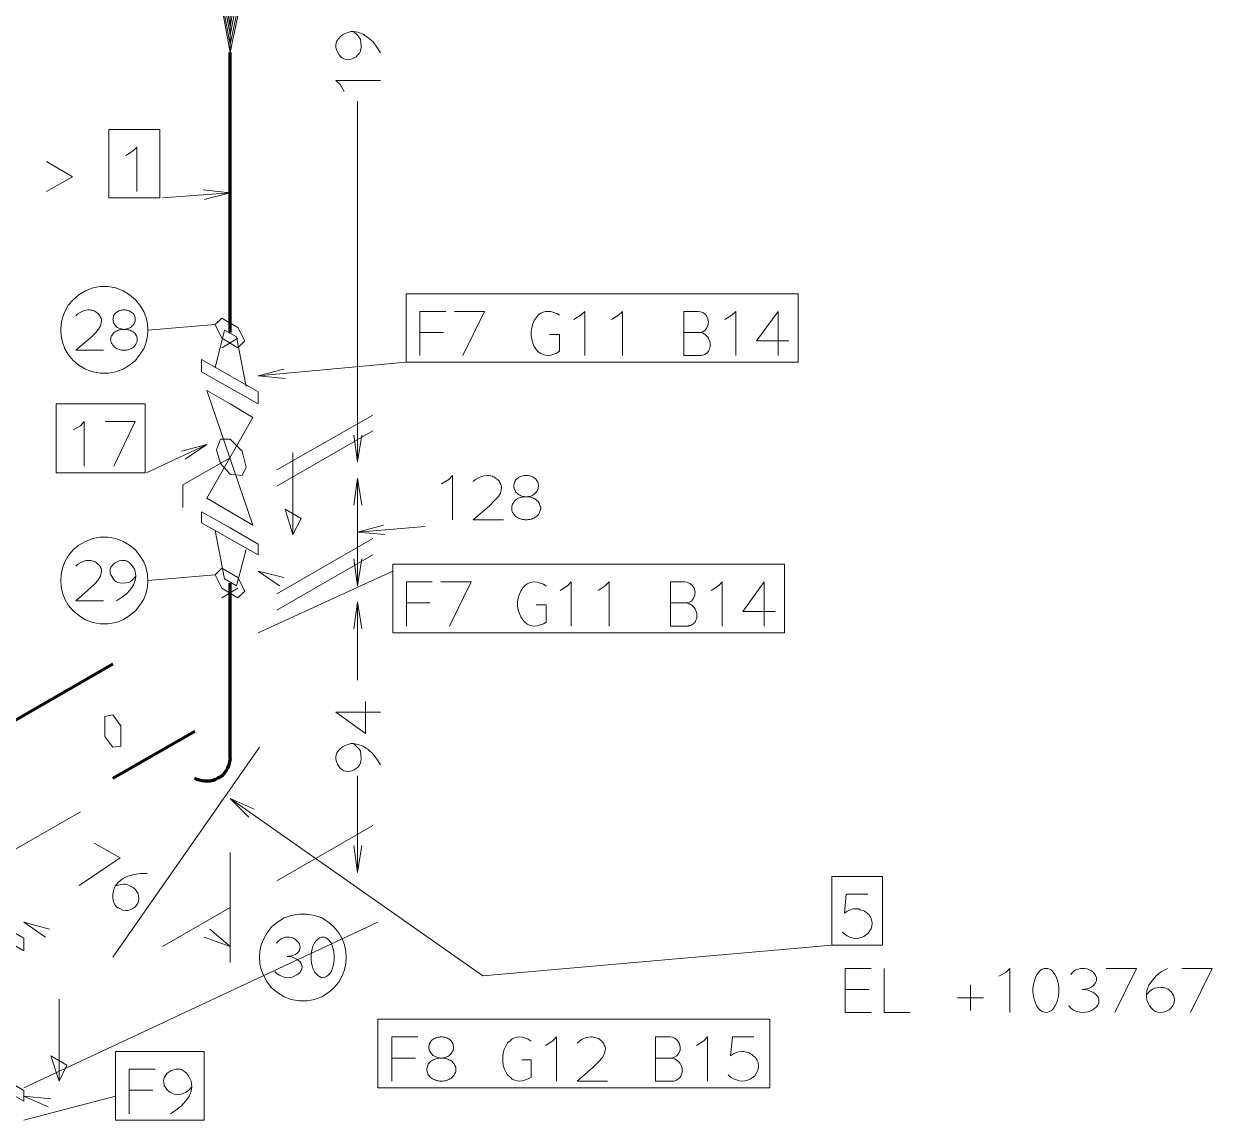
# Model space of a CAD drawing. Header units: millimetres. Extents: x 8 to 586, y 8 to 412.
# Drawn here: x 304.9 to 378.3, y 148.4 to 216.1 of the extents above; entities that cross this region are included whole.
import ezdxf

# ---------------------------------------------------------------- set-up
doc = ezdxf.new("R2010")
doc.units = ezdxf.units.MM
doc.layers.add('SOURCE_PIPE', color=7, linetype='Continuous')
doc.layers.add('SOURCE_TRACE', color=8, linetype='Continuous')

msp = doc.modelspace()

# ---------------------------------------------------------------- linework, layer by layer
at = {"layer": 'SOURCE_PIPE', "lineweight": 70}
for p, q in [((317.631, 197.041), (317.631, 214.336)), ((317.631, 170.746), (317.631, 181.559)), ((303.161, 172.41), (310.385, 176.568)), ((310.385, 169.509), (315.463, 172.41))]:
    msp.add_line(p, q, dxfattribs=at)
msp.add_lwpolyline([(317.631, 170.746), (317.609, 170.597), (317.588, 170.426), (317.545, 170.277), (317.482, 170.128), (317.397, 169.979), (317.29, 169.829), (317.184, 169.701), (317.057, 169.594), (316.887, 169.509), (316.738, 169.424), (316.59, 169.36), (316.398, 169.318), (316.249, 169.318), (316.079, 169.318), (315.91, 169.339), (315.74, 169.382), (315.59, 169.424), (315.463, 169.509)], dxfattribs=at)
at = {"layer": 'SOURCE_TRACE', "lineweight": 13}
for p, q in [((324.175, 212.609), (326.916, 212.609)), ((325.513, 189.044), (325.513, 211.329)), ((311.872, 205.763), (311.872, 208.493)), ((313.466, 205.358), (317.631, 205.678)), ((339.537, 195.612), (339.537, 198.342)), ((341.875, 195.612), (341.875, 198.342)), ((348.865, 195.612), (348.865, 198.342)), ((312.552, 197.19), (316.717, 197.531)), ((329.36, 197.041), (330.826, 197.041)), ((345.657, 197.041), (346.656, 197.041)), ((317.12, 196.103), (318.12, 196.7)), ((308.111, 195.954), (309.811, 195.954)), ((319.373, 194.375), (328.51, 195.207)), ((320.52, 188.553), (326.448, 191.944)), ((308.622, 188.788), (308.622, 191.539)), ((320.52, 187.551), (326.448, 190.963)), ((312.467, 188.383), (316.207, 190.131)), ((325.513, 184.715), (325.513, 188.041)), ((331.378, 185.461), (331.378, 188.212)), ((325.513, 184.715), (329.678, 185.055)), ((332.653, 185.461), (334.523, 185.461)), ((320.52, 180.897), (326.448, 184.309)), ((325.513, 181.388), (325.513, 184.715)), ((320.52, 179.895), (326.448, 183.307)), ((312.552, 181.729), (316.717, 182.07)), ((319.373, 178.488), (327.681, 182.305)), ((338.708, 178.892), (338.708, 181.644)), ((341.046, 178.892), (341.046, 181.644)), ((348.036, 178.892), (348.036, 181.644)), ((317.12, 180.642), (318.12, 181.238)), ((308.111, 180.471), (309.811, 180.471)), ((325.513, 175.566), (325.513, 180.407)), ((328.531, 180.343), (329.997, 180.343)), ((344.828, 180.343), (345.826, 180.343)), ((309.897, 172.09), (309.897, 173.327)), ((310.385, 158.441), (319.458, 171.429)), ((325.513, 163.687), (325.513, 169.658)), ((303.161, 164.433), (308.388, 167.419)), ((320.52, 163.176), (326.448, 166.587)), ((317.631, 158.121), (317.631, 164.924)), ((313.466, 159.102), (317.631, 161.512)), ((304.903, 150.38), (326.768, 160.616)), ((365.8, 155.029), (365.8, 157.759)), ((355.622, 156.458), (357.109, 156.458)), ((363.356, 155.157), (363.356, 156.735)), ((362.57, 155.946), (364.164, 155.946)), ((337.795, 150.786), (337.795, 153.536)), ((347.123, 150.786), (347.123, 153.536)), ((327.617, 152.214), (329.083, 152.214)), ((343.914, 152.214), (344.913, 152.214)), ((339.07, 150.786), (340.94, 150.786)), ((304.903, 148.376), (310.555, 149.868)), ((311.405, 150.231), (312.871, 150.231))]:
    msp.add_line(p, q, dxfattribs=at)
for points in [[(316.547, 220.329), (317.631, 214.336), (318.629, 219.07)], [(316.632, 220.222), (317.631, 214.826), (318.545, 219.155)], [(316.802, 220.158), (317.631, 215.402), (318.374, 219.241)], [(316.972, 220.072), (317.631, 215.914), (318.204, 219.326)], [(317.631, 219.646), (317.631, 214.336)], [(326.916, 214.315), (326.704, 214.678), (326.47, 214.997), (326.172, 215.253), (325.854, 215.467), (325.535, 215.595), (325.259, 215.637), (325.088, 215.637), (324.918, 215.573), (324.749, 215.509), (324.579, 215.424), (324.43, 215.317), (324.324, 215.189), (324.238, 215.061), (324.196, 214.933), (324.175, 214.805), (324.175, 214.656), (324.217, 214.528), (324.26, 214.379), (324.345, 214.229), (324.43, 214.123), (324.536, 214.016), (324.663, 213.952), (324.77, 213.909), (324.897, 213.888), (325.025, 213.909), (325.174, 213.952), (325.301, 214.016), (325.429, 214.08), (325.535, 214.187), (325.62, 214.293), (325.684, 214.422), (325.705, 214.571), (325.726, 214.678), (325.705, 214.997), (325.684, 215.146), (325.62, 215.253), (325.513, 215.402), (325.259, 215.637)], [(324.685, 211.926), (324.43, 212.374), (324.175, 212.609)], [(311.193, 207.981), (311.639, 208.258), (311.872, 208.493)], [(306.305, 205.763), (307.899, 206.658), (306.305, 207.597)], [(316.037, 205.252), (317.631, 205.678), (315.973, 205.848)], [(307.176, 197.19), (307.198, 196.828), (307.283, 196.443), (307.431, 196.039), (307.644, 195.676), (307.942, 195.313), (308.303, 195.015), (308.706, 194.78), (309.152, 194.61), (309.62, 194.524), (310.109, 194.524), (310.576, 194.61), (311.022, 194.78), (311.426, 195.015), (311.787, 195.313), (312.064, 195.676), (312.298, 196.039), (312.446, 196.443), (312.531, 196.828), (312.552, 197.19), (312.531, 197.574), (312.446, 197.958), (312.298, 198.342), (312.064, 198.726), (311.787, 199.067), (311.426, 199.365), (311.022, 199.621), (310.576, 199.792), (310.109, 199.877), (309.62, 199.877), (309.152, 199.792), (308.706, 199.621), (308.303, 199.365), (307.942, 199.067), (307.644, 198.726), (307.431, 198.342), (307.283, 197.958), (307.198, 197.574), (307.176, 197.19)], [(308.111, 198.065), (308.239, 198.193), (308.409, 198.299), (308.579, 198.384), (308.727, 198.427), (308.897, 198.448), (308.961, 198.448), (309.025, 198.427), (309.11, 198.427), (309.174, 198.405), (309.238, 198.384), (309.301, 198.342), (309.365, 198.299), (309.429, 198.257), (309.472, 198.214), (309.535, 198.15), (309.577, 198.108), (309.62, 198.043), (309.641, 197.979), (309.663, 197.937), (309.684, 197.873), (309.684, 197.809), (309.684, 197.745), (309.641, 197.446), (309.514, 197.254), (309.344, 197.041), (309.004, 196.721), (308.111, 195.954)], [(311.086, 195.954), (311.15, 195.954), (311.235, 195.954), (311.298, 195.975), (311.384, 195.996), (311.447, 196.018), (311.511, 196.039), (311.575, 196.082), (311.639, 196.124), (311.681, 196.167), (311.745, 196.209), (311.766, 196.252), (311.809, 196.316), (311.83, 196.358), (311.872, 196.443), (311.893, 196.486), (311.893, 196.55), (311.893, 196.593), (311.893, 196.657), (311.893, 196.721), (311.872, 196.785), (311.851, 196.828), (311.809, 196.892), (311.787, 196.934), (311.745, 196.999), (311.681, 197.041), (311.639, 197.084), (311.575, 197.127), (311.511, 197.148), (311.447, 197.19), (311.384, 197.212), (311.298, 197.212), (311.235, 197.233), (311.171, 197.233), (311.107, 197.233), (311.107, 197.233), (311.107, 197.233), (311.086, 197.233), (311.086, 197.233), (311.086, 197.233), (311.086, 197.233), (311.086, 197.233), (311.086, 197.233), (311.086, 197.233), (311.086, 197.233), (311.086, 197.233), (311.086, 197.233), (311.086, 197.233), (311.086, 197.233), (311.086, 197.233), (311.086, 197.233), (311.086, 197.233), (311.022, 197.254), (310.959, 197.254), (310.895, 197.275), (310.852, 197.297), (310.768, 197.318), (310.725, 197.339), (310.661, 197.36), (310.618, 197.403), (310.576, 197.446), (310.534, 197.488), (310.491, 197.531), (310.47, 197.595), (310.427, 197.638), (310.427, 197.681), (310.406, 197.745), (310.406, 197.787), (310.385, 197.851), (310.406, 197.894), (310.406, 197.958), (310.427, 198.001), (310.427, 198.065), (310.47, 198.108), (310.491, 198.172), (310.534, 198.214), (310.555, 198.257), (310.618, 198.278), (310.661, 198.32), (310.725, 198.342), (310.768, 198.384), (310.831, 198.405), (310.895, 198.427), (310.959, 198.427), (311.001, 198.448), (311.065, 198.448), (311.065, 198.448), (311.065, 198.448), (311.065, 198.448), (311.065, 198.448), (311.065, 198.448), (311.065, 198.448), (311.065, 198.448), (311.065, 198.448), (311.065, 198.448), (311.065, 198.448), (311.065, 198.448), (311.065, 198.448), (311.086, 198.448), (311.086, 198.448), (311.086, 198.448), (311.086, 198.448), (311.086, 198.448), (311.086, 198.448), (311.086, 198.448), (311.086, 198.448), (311.086, 198.448), (311.086, 198.448), (311.086, 198.448), (311.086, 198.448), (311.086, 198.448), (311.086, 198.448), (311.086, 198.448), (311.086, 198.448), (311.086, 198.448), (311.086, 198.448), (311.086, 198.448), (311.086, 198.448), (311.107, 198.448), (311.107, 198.448), (311.15, 198.448), (311.214, 198.427), (311.277, 198.427), (311.32, 198.405), (311.405, 198.384), (311.447, 198.342), (311.511, 198.32), (311.554, 198.278), (311.596, 198.257), (311.639, 198.214), (311.681, 198.172), (311.702, 198.108), (311.723, 198.065), (311.745, 198.001), (311.766, 197.958), (311.766, 197.894), (311.766, 197.851), (311.766, 197.787), (311.766, 197.745), (311.745, 197.681), (311.723, 197.638), (311.702, 197.595), (311.681, 197.531), (311.639, 197.488), (311.596, 197.446), (311.554, 197.403), (311.49, 197.36), (311.447, 197.339), (311.384, 197.318), (311.32, 197.297), (311.256, 197.275), (311.214, 197.254), (311.15, 197.254), (311.086, 197.233), (311.086, 197.233), (311.086, 197.233), (311.086, 197.233), (311.086, 197.233), (311.065, 197.233), (311.065, 197.233), (311.065, 197.233), (311.065, 197.233), (311.065, 197.233), (311.065, 197.233), (311.065, 197.233), (311.065, 197.233), (311.065, 197.233), (311.065, 197.233), (311.065, 197.233), (311.065, 197.233), (311.065, 197.233), (311.001, 197.233), (310.938, 197.233), (310.852, 197.212), (310.789, 197.212), (310.725, 197.19), (310.661, 197.148), (310.597, 197.127), (310.534, 197.084), (310.47, 197.041), (310.427, 196.999), (310.385, 196.934), (310.364, 196.892), (310.321, 196.828), (310.3, 196.785), (310.279, 196.721), (310.279, 196.657), (310.257, 196.593), (310.279, 196.55), (310.279, 196.486), (310.3, 196.443), (310.321, 196.358), (310.364, 196.316), (310.385, 196.252), (310.427, 196.209), (310.47, 196.167), (310.534, 196.124), (310.597, 196.082), (310.661, 196.039), (310.725, 196.018), (310.789, 195.996), (310.873, 195.975), (310.938, 195.954), (311.001, 195.954), (311.086, 195.954)], [(330.953, 198.342), (329.36, 198.342), (329.36, 195.612)], [(331.485, 198.342), (333.354, 198.342), (332.015, 195.612)], [(337.987, 198.108), (337.816, 198.214), (337.625, 198.278), (337.455, 198.342), (337.264, 198.342), (337.115, 198.342), (336.966, 198.299), (336.817, 198.235), (336.669, 198.108), (336.541, 197.958), (336.414, 197.787), (336.329, 197.574), (336.265, 197.36), (336.223, 197.105), (336.223, 196.87), (336.265, 196.614), (336.329, 196.379), (336.414, 196.188), (336.541, 195.996), (336.669, 195.847), (336.817, 195.74), (336.966, 195.676), (337.115, 195.633), (337.264, 195.612), (337.455, 195.633), (337.625, 195.697), (337.816, 195.761), (337.987, 195.889)], [(338.858, 197.851), (339.304, 198.108), (339.537, 198.342)], [(341.195, 197.851), (341.62, 198.108), (341.875, 198.342)], [(346.528, 198.342), (345.657, 198.342), (345.657, 195.612), (346.656, 195.612)], [(346.656, 197.041), (346.826, 197.084), (346.974, 197.19), (347.081, 197.339), (347.165, 197.531), (347.187, 197.745), (347.123, 197.958), (347.017, 198.129), (346.868, 198.257), (346.698, 198.32), (346.528, 198.342)], [(348.185, 197.851), (348.631, 198.108), (348.865, 198.342)], [(351.479, 195.612), (351.479, 198.342), (350.14, 196.529), (352.137, 196.529)], [(317.12, 196.7), (316.717, 197.531), (317.12, 197.937), (318.12, 197.36), (318.545, 196.529), (318.12, 196.103), (317.12, 196.7)], [(316.717, 194.866), (317.29, 197.19), (318.034, 196.785), (318.629, 193.714)], [(337.987, 195.889), (337.987, 196.913), (337.37, 196.913)], [(346.656, 195.612), (346.656, 195.612), (346.656, 195.612), (346.677, 195.612), (346.677, 195.612), (346.677, 195.612), (346.677, 195.612), (346.677, 195.612), (346.677, 195.612), (346.677, 195.612), (346.677, 195.612), (346.677, 195.612), (346.677, 195.612), (346.677, 195.612), (346.677, 195.612), (346.677, 195.612), (346.677, 195.612), (346.677, 195.612), (346.677, 195.612), (346.719, 195.612), (346.783, 195.633), (346.826, 195.633), (346.889, 195.655), (346.953, 195.676), (346.995, 195.719), (347.038, 195.74), (347.102, 195.783), (347.144, 195.825), (347.187, 195.889), (347.208, 195.932), (347.229, 195.975), (347.251, 196.039), (347.272, 196.082), (347.293, 196.167), (347.293, 196.209), (347.293, 196.273), (347.293, 196.337), (347.293, 196.401), (347.272, 196.465), (347.251, 196.529), (347.229, 196.572), (347.208, 196.636), (347.187, 196.7), (347.144, 196.764), (347.081, 196.806), (347.038, 196.849), (346.995, 196.892), (346.953, 196.934), (346.889, 196.956), (346.826, 196.999), (346.783, 197.02), (346.719, 197.041), (346.656, 197.041)], [(317.631, 194.375), (315.867, 195.377), (315.867, 194.61), (319.373, 192.626), (319.373, 193.373), (317.631, 194.375)], [(320.945, 194.78), (319.373, 194.375), (321.03, 194.204)], [(317.631, 192.626), (316.207, 193.458), (319.033, 185.141), (316.207, 186.805), (319.033, 191.795), (317.631, 192.626)], [(307.942, 191.027), (308.388, 191.283), (308.622, 191.539)], [(309.918, 191.539), (311.766, 191.539), (310.449, 188.788)], [(314.869, 189.214), (316.207, 190.131), (314.635, 189.705)], [(316.802, 189.79), (317.036, 188.959), (317.631, 188.297), (318.374, 188.212), (318.629, 188.724), (318.374, 189.705), (317.631, 190.451), (317.036, 190.451), (316.802, 189.79)], [(325.28, 190.707), (325.513, 189.044), (325.768, 190.707)], [(321.519, 189.62), (321.519, 184.566), (321.03, 186.122), (322.029, 185.546), (321.519, 184.566), (321.519, 189.62)], [(317.631, 189.299), (314.719, 187.636), (314.719, 186.229)], [(325.768, 186.378), (325.513, 188.041), (325.28, 186.378)], [(330.698, 187.7), (331.144, 187.956), (331.378, 188.212)], [(332.653, 187.829), (332.802, 187.956), (332.972, 188.063), (333.163, 188.148), (333.333, 188.19), (333.503, 188.212), (333.588, 188.212), (333.673, 188.19), (333.736, 188.19), (333.822, 188.169), (333.886, 188.126), (333.97, 188.105), (334.034, 188.041), (334.098, 187.999), (334.161, 187.956), (334.204, 187.892), (334.268, 187.85), (334.289, 187.764), (334.332, 187.7), (334.353, 187.658), (334.374, 187.594), (334.395, 187.508), (334.395, 187.444), (334.332, 187.124), (334.204, 186.911), (333.991, 186.677), (333.631, 186.314), (332.653, 185.461)], [(335.925, 185.461), (336.01, 185.461), (336.074, 185.482), (336.159, 185.482), (336.244, 185.504), (336.307, 185.546), (336.393, 185.568), (336.457, 185.61), (336.52, 185.653), (336.584, 185.696), (336.648, 185.76), (336.69, 185.803), (336.732, 185.888), (336.753, 185.93), (336.775, 185.994), (336.796, 186.058), (336.817, 186.122), (336.817, 186.186), (336.817, 186.25), (336.796, 186.314), (336.775, 186.378), (336.753, 186.442), (336.732, 186.506), (336.69, 186.57), (336.648, 186.613), (336.584, 186.655), (336.52, 186.72), (336.457, 186.762), (336.393, 186.805), (336.329, 186.826), (336.244, 186.847), (336.18, 186.869), (336.095, 186.89), (336.01, 186.89), (335.925, 186.89), (335.925, 186.89), (335.925, 186.89), (335.925, 186.89), (335.925, 186.89), (335.925, 186.89), (335.925, 186.89), (335.925, 186.89), (335.925, 186.89), (335.925, 186.89), (335.925, 186.89), (335.925, 186.89), (335.925, 186.89), (335.925, 186.89), (335.925, 186.89), (335.925, 186.89), (335.925, 186.89), (335.925, 186.89), (335.925, 186.89), (335.84, 186.89), (335.777, 186.911), (335.712, 186.911), (335.649, 186.933), (335.585, 186.954), (335.521, 186.996), (335.457, 187.039), (335.415, 187.081), (335.373, 187.124), (335.309, 187.167), (335.266, 187.209), (335.245, 187.274), (335.203, 187.338), (335.182, 187.38), (335.182, 187.444), (335.16, 187.508), (335.16, 187.572), (335.16, 187.615), (335.182, 187.679), (335.182, 187.743), (335.203, 187.786), (335.245, 187.85), (335.266, 187.914), (335.309, 187.956), (335.352, 187.999), (335.415, 188.041), (335.457, 188.084), (335.521, 188.126), (335.585, 188.148), (335.649, 188.169), (335.712, 188.19), (335.777, 188.212), (335.84, 188.212), (335.925, 188.212), (335.925, 188.212), (335.925, 188.212), (335.925, 188.212), (335.925, 188.212), (335.925, 188.212), (335.925, 188.212), (335.925, 188.212), (335.925, 188.212), (335.925, 188.212), (335.925, 188.212), (335.925, 188.212), (335.925, 188.212), (335.925, 188.212), (335.925, 188.212), (335.925, 188.212), (335.925, 188.212), (335.925, 188.212), (335.925, 188.212), (335.925, 188.212), (335.925, 188.212), (335.925, 188.212), (335.925, 188.212), (335.925, 188.212), (335.925, 188.212), (335.925, 188.212), (335.925, 188.212), (335.925, 188.212), (335.925, 188.212), (335.925, 188.212), (335.925, 188.212), (335.925, 188.212), (335.925, 188.212), (335.925, 188.212), (335.925, 188.212), (335.989, 188.212), (336.053, 188.212), (336.137, 188.19), (336.201, 188.169), (336.265, 188.148), (336.329, 188.126), (336.393, 188.084), (336.435, 188.041), (336.499, 187.999), (336.541, 187.956), (336.562, 187.914), (336.605, 187.85), (336.648, 187.786), (336.669, 187.743), (336.669, 187.679), (336.69, 187.615), (336.69, 187.572), (336.69, 187.508), (336.669, 187.444), (336.669, 187.38), (336.648, 187.338), (336.605, 187.274), (336.562, 187.209), (336.52, 187.167), (336.478, 187.124), (336.435, 187.081), (336.393, 187.039), (336.307, 186.996), (336.265, 186.954), (336.201, 186.933), (336.137, 186.911), (336.053, 186.911), (335.989, 186.89), (335.925, 186.89), (335.925, 186.89), (335.925, 186.89), (335.925, 186.89), (335.925, 186.89), (335.925, 186.89), (335.925, 186.89), (335.925, 186.89), (335.925, 186.89), (335.925, 186.89), (335.925, 186.89), (335.925, 186.89), (335.925, 186.89), (335.925, 186.89), (335.925, 186.89), (335.925, 186.89), (335.925, 186.89), (335.904, 186.89), (335.904, 186.89), (335.819, 186.89), (335.755, 186.89), (335.67, 186.869), (335.585, 186.847), (335.521, 186.826), (335.457, 186.805), (335.373, 186.762), (335.309, 186.72), (335.245, 186.655), (335.203, 186.613), (335.16, 186.57), (335.118, 186.506), (335.075, 186.442), (335.054, 186.378), (335.032, 186.314), (335.032, 186.25), (335.032, 186.186), (335.032, 186.122), (335.032, 186.058), (335.054, 185.994), (335.075, 185.93), (335.118, 185.888), (335.16, 185.803), (335.203, 185.76), (335.266, 185.696), (335.309, 185.653), (335.394, 185.61), (335.457, 185.568), (335.521, 185.546), (335.607, 185.504), (335.691, 185.482), (335.755, 185.482), (335.84, 185.461), (335.925, 185.461)], [(317.631, 184.97), (315.867, 185.973), (315.867, 185.29), (319.373, 183.307), (319.373, 183.968), (317.631, 184.97)], [(327.107, 185.141), (325.513, 184.715), (327.193, 184.566)], [(307.176, 181.729), (307.198, 181.345), (307.283, 180.961), (307.431, 180.578), (307.644, 180.193), (307.942, 179.852), (308.303, 179.554), (308.706, 179.298), (309.152, 179.127), (309.62, 179.042), (310.109, 179.042), (310.576, 179.127), (311.022, 179.298), (311.426, 179.554), (311.787, 179.852), (312.064, 180.193), (312.298, 180.578), (312.446, 180.961), (312.531, 181.345), (312.552, 181.729), (312.531, 182.091), (312.446, 182.476), (312.298, 182.88), (312.064, 183.243), (311.787, 183.606), (311.426, 183.904), (311.022, 184.139), (310.576, 184.309), (310.109, 184.395), (309.62, 184.395), (309.152, 184.309), (308.706, 184.139), (308.303, 183.904), (307.942, 183.606), (307.644, 183.243), (307.431, 182.88), (307.283, 182.476), (307.198, 182.091), (307.176, 181.729)], [(316.717, 184.8), (317.29, 181.814), (318.034, 181.388), (318.629, 183.627)], [(308.111, 182.604), (308.239, 182.732), (308.409, 182.838), (308.579, 182.902), (308.727, 182.966), (308.897, 182.966), (308.961, 182.966), (309.025, 182.966), (309.11, 182.944), (309.174, 182.923), (309.238, 182.902), (309.301, 182.88), (309.365, 182.838), (309.429, 182.774), (309.472, 182.732), (309.535, 182.689), (309.577, 182.646), (309.62, 182.582), (309.641, 182.518), (309.663, 182.454), (309.684, 182.39), (309.684, 182.347), (309.684, 182.283), (309.641, 181.985), (309.514, 181.793), (309.344, 181.58), (309.004, 181.26), (308.111, 180.471)], [(310.618, 180.471), (310.938, 180.663), (311.235, 180.897), (311.468, 181.153), (311.66, 181.452), (311.766, 181.729), (311.809, 181.985), (311.787, 182.134), (311.766, 182.283), (311.702, 182.454), (311.618, 182.604), (311.511, 182.732), (311.405, 182.838), (311.277, 182.923), (311.171, 182.966), (311.065, 182.966), (310.938, 182.966), (310.789, 182.944), (310.661, 182.88), (310.534, 182.817), (310.427, 182.732), (310.343, 182.625), (310.279, 182.54), (310.236, 182.412), (310.236, 182.326), (310.236, 182.177), (310.279, 182.07), (310.343, 181.942), (310.406, 181.836), (310.491, 181.729), (310.597, 181.644), (310.704, 181.601), (310.831, 181.58), (310.959, 181.559), (311.214, 181.58), (311.362, 181.601), (311.468, 181.644), (311.596, 181.75), (311.809, 181.985)], [(325.28, 183.051), (325.513, 181.388), (325.768, 183.051)], [(317.12, 181.238), (316.717, 182.07), (317.12, 182.476), (318.12, 181.899), (318.545, 181.068), (318.12, 180.642), (317.12, 181.238)], [(320.945, 181.899), (319.373, 182.305), (320.691, 181.388)], [(330.124, 181.644), (328.531, 181.644), (328.531, 178.892)], [(330.656, 181.644), (332.526, 181.644), (331.187, 178.892)], [(337.158, 181.367), (336.987, 181.495), (336.796, 181.559), (336.605, 181.623), (336.435, 181.644), (336.286, 181.623), (336.137, 181.58), (335.989, 181.516), (335.84, 181.388), (335.712, 181.26), (335.585, 181.068), (335.5, 180.876), (335.436, 180.642), (335.394, 180.386), (335.394, 180.151), (335.436, 179.895), (335.5, 179.682), (335.585, 179.469), (335.712, 179.298), (335.84, 179.149), (335.989, 179.02), (336.137, 178.956), (336.286, 178.914), (336.435, 178.892), (336.605, 178.914), (336.796, 178.978), (336.987, 179.042), (337.158, 179.149)], [(338.029, 181.11), (338.475, 181.388), (338.708, 181.644)], [(340.366, 181.11), (340.791, 181.388), (341.046, 181.644)], [(345.699, 181.644), (344.828, 181.644), (344.828, 178.892), (345.826, 178.892)], [(345.826, 180.343), (345.997, 180.386), (346.146, 180.471), (346.251, 180.62), (346.337, 180.812), (346.358, 181.025), (346.294, 181.238), (346.188, 181.409), (346.039, 181.537), (345.869, 181.623), (345.699, 181.644)], [(347.356, 181.11), (347.803, 181.388), (348.036, 181.644)], [(350.629, 178.892), (350.629, 181.644), (349.311, 179.809), (351.309, 179.809)], [(325.768, 178.743), (325.513, 180.407), (325.28, 178.743)], [(337.158, 179.149), (337.158, 180.215), (336.541, 180.215)], [(345.826, 178.892), (345.826, 178.892), (345.826, 178.892), (345.848, 178.892), (345.848, 178.892), (345.848, 178.892), (345.848, 178.892), (345.848, 178.892), (345.848, 178.892), (345.848, 178.892), (345.848, 178.892), (345.848, 178.892), (345.848, 178.892), (345.848, 178.892), (345.848, 178.892), (345.848, 178.892), (345.848, 178.892), (345.848, 178.892), (345.848, 178.892), (345.89, 178.892), (345.954, 178.892), (345.997, 178.935), (346.06, 178.935), (346.124, 178.956), (346.167, 178.999), (346.21, 179.02), (346.273, 179.063), (346.294, 179.106), (346.358, 179.149), (346.379, 179.213), (346.401, 179.277), (346.422, 179.319), (346.443, 179.383), (346.464, 179.426), (346.464, 179.511), (346.464, 179.554), (346.464, 179.618), (346.464, 179.682), (346.443, 179.746), (346.422, 179.809), (346.401, 179.873), (346.379, 179.916), (346.358, 179.98), (346.294, 180.044), (346.251, 180.087), (346.21, 180.129), (346.167, 180.172), (346.124, 180.215), (346.06, 180.236), (345.997, 180.279), (345.954, 180.3), (345.89, 180.322), (345.826, 180.343)], [(326.916, 173.582), (324.175, 173.582), (326.002, 172.261), (326.002, 174.244)], [(309.897, 173.327), (310.385, 173.412), (310.895, 172.751), (310.895, 171.493), (310.385, 171.429), (309.897, 172.09), (309.897, 173.327)], [(326.916, 170.341), (326.704, 170.682), (326.47, 171.002), (326.172, 171.28), (325.854, 171.493), (325.535, 171.599), (325.259, 171.642), (325.088, 171.642), (324.918, 171.599), (324.749, 171.535), (324.579, 171.45), (324.43, 171.322), (324.324, 171.216), (324.238, 171.066), (324.196, 170.959), (324.175, 170.831), (324.175, 170.682), (324.217, 170.533), (324.26, 170.384), (324.345, 170.256), (324.43, 170.128), (324.536, 170.043), (324.663, 169.957), (324.77, 169.936), (324.897, 169.915), (325.025, 169.936), (325.174, 169.957), (325.301, 170.021), (325.429, 170.107), (325.535, 170.192), (325.62, 170.32), (325.684, 170.448), (325.705, 170.575), (325.726, 170.703), (325.705, 171.002), (325.684, 171.173), (325.62, 171.28), (325.513, 171.408), (325.259, 171.642)], [(319.118, 167.59), (317.631, 168.251), (318.799, 167.1)], [(317.631, 168.251), (333.248, 157.289), (354.794, 159.187)], [(309.238, 165.5), (310.852, 164.583), (308.324, 162.877)], [(325.28, 165.351), (325.513, 163.687), (325.768, 165.351)], [(312.51, 163.623), (312.106, 163.623), (311.702, 163.559), (311.32, 163.453), (310.98, 163.282), (310.725, 163.069), (310.534, 162.834), (310.47, 162.685), (310.427, 162.536), (310.385, 162.344), (310.385, 162.152), (310.406, 161.982), (310.449, 161.811), (310.534, 161.661), (310.618, 161.555), (310.725, 161.491), (310.873, 161.427), (311.001, 161.363), (311.171, 161.341), (311.32, 161.341), (311.468, 161.384), (311.596, 161.427), (311.723, 161.512), (311.809, 161.597), (311.893, 161.725), (311.936, 161.768), (311.957, 161.832), (311.978, 161.896), (311.978, 161.96), (312, 162.046), (312, 162.11), (311.978, 162.173), (311.978, 162.258), (311.957, 162.344), (311.936, 162.408), (311.893, 162.472), (311.851, 162.536), (311.809, 162.6), (311.766, 162.642), (311.702, 162.685), (311.66, 162.728), (311.596, 162.77), (311.32, 162.92), (311.193, 162.963), (311.043, 162.963), (310.873, 162.941), (310.534, 162.834)], [(355.579, 161.171), (355.686, 162.344), (357.025, 162.344)], [(303.161, 160.616), (304.903, 159.614), (304.903, 158.847), (301.418, 160.851), (301.418, 161.597), (303.161, 160.616)], [(324.813, 158.441), (324.791, 158.804), (324.706, 159.209), (324.558, 159.593), (324.345, 159.956), (324.047, 160.318), (323.708, 160.616), (323.304, 160.873), (322.858, 161.022), (322.39, 161.107), (321.901, 161.107), (321.412, 161.022), (320.966, 160.873), (320.562, 160.616), (320.202, 160.318), (319.925, 159.956), (319.713, 159.593), (319.564, 159.209), (319.479, 158.804), (319.458, 158.441), (319.479, 158.057), (319.564, 157.674), (319.713, 157.289), (319.925, 156.906), (320.202, 156.565), (320.562, 156.266), (320.966, 156.01), (321.412, 155.84), (321.901, 155.754), (322.39, 155.754), (322.858, 155.84), (323.304, 156.01), (323.708, 156.266), (324.047, 156.565), (324.345, 156.906), (324.558, 157.289), (324.706, 157.674), (324.791, 158.057), (324.813, 158.441)], [(355.431, 159.998), (355.579, 159.87), (355.749, 159.764), (355.92, 159.678), (356.111, 159.614), (356.281, 159.593), (356.451, 159.614), (356.621, 159.657), (356.77, 159.721), (356.918, 159.828), (357.046, 159.934), (357.152, 160.084), (357.237, 160.211), (357.279, 160.382), (357.3, 160.51), (357.3, 160.595), (357.279, 160.68), (357.258, 160.745), (357.237, 160.83), (357.195, 160.915), (357.152, 160.979), (357.109, 161.065), (357.025, 161.128), (356.961, 161.192), (356.897, 161.235), (356.812, 161.299), (356.727, 161.341), (356.642, 161.363), (356.557, 161.384), (356.472, 161.427), (356.387, 161.427), (356.281, 161.427), (356.09, 161.427), (355.92, 161.363), (355.728, 161.277), (355.579, 161.171)], [(306.475, 160.19), (304.903, 160.616), (306.242, 159.678)], [(316.037, 159.678), (317.631, 159.102), (316.377, 160.19)], [(320.499, 159.315), (320.584, 159.422), (320.691, 159.507), (320.796, 159.593), (320.924, 159.636), (321.051, 159.678), (321.179, 159.678), (321.307, 159.678), (321.434, 159.657), (321.562, 159.614), (321.667, 159.55), (321.774, 159.443), (321.859, 159.358), (321.923, 159.273), (321.944, 159.145), (321.965, 159.06), (321.944, 158.975), (321.923, 158.868), (321.859, 158.783), (321.774, 158.697), (321.667, 158.612), (321.54, 158.569), (321.412, 158.526), (321.264, 158.505), (321.158, 158.484), (321.285, 158.484), (321.455, 158.462), (321.604, 158.398), (321.732, 158.334), (321.859, 158.249), (321.965, 158.164), (322.029, 158.057), (322.071, 157.951), (322.092, 157.844), (322.071, 157.738), (322.029, 157.631), (321.965, 157.524), (321.88, 157.439), (321.753, 157.353), (321.625, 157.289), (321.476, 157.225), (321.328, 157.204), (321.179, 157.183), (321.009, 157.204), (320.839, 157.268), (320.669, 157.332), (320.52, 157.439), (320.393, 157.567)], [(323.367, 157.183), (323.453, 157.204), (323.559, 157.247), (323.665, 157.311), (323.771, 157.417), (323.878, 157.546), (323.942, 157.716), (324.005, 157.908), (324.047, 158.1), (324.069, 158.313), (324.069, 158.548), (324.047, 158.783), (324.005, 158.975), (323.942, 159.166), (323.878, 159.337), (323.771, 159.465), (323.665, 159.571), (323.559, 159.636), (323.453, 159.678), (323.367, 159.678), (323.261, 159.678), (323.155, 159.636), (323.049, 159.571), (322.942, 159.465), (322.858, 159.337), (322.772, 159.166), (322.708, 158.975), (322.667, 158.783), (322.645, 158.548), (322.645, 158.313), (322.667, 158.1), (322.708, 157.908), (322.772, 157.716), (322.858, 157.546), (322.942, 157.417), (323.049, 157.311), (323.155, 157.247), (323.261, 157.204), (323.367, 157.183)], [(357.237, 157.759), (355.622, 157.759), (355.622, 155.029), (357.237, 155.029)], [(358.023, 157.759), (358.023, 155.029), (359.638, 155.029)], [(365.12, 157.268), (365.566, 157.524), (365.8, 157.759)], [(368.031, 155.029), (368.137, 155.05), (368.244, 155.093), (368.371, 155.157), (368.477, 155.263), (368.583, 155.413), (368.669, 155.605), (368.732, 155.797), (368.796, 156.031), (368.817, 156.287), (368.817, 156.522), (368.796, 156.778), (368.732, 156.991), (368.669, 157.204), (368.583, 157.375), (368.477, 157.524), (368.371, 157.652), (368.244, 157.716), (368.137, 157.759), (368.031, 157.759), (367.925, 157.759), (367.798, 157.716), (367.691, 157.652), (367.585, 157.524), (367.457, 157.375), (367.373, 157.204), (367.309, 156.991), (367.245, 156.778), (367.223, 156.522), (367.223, 156.287), (367.245, 156.031), (367.309, 155.797), (367.373, 155.605), (367.457, 155.413), (367.585, 155.263), (367.691, 155.157), (367.798, 155.093), (367.925, 155.05), (368.031, 155.029)], [(369.561, 157.375), (369.646, 157.482), (369.752, 157.588), (369.88, 157.674), (370.007, 157.716), (370.156, 157.759), (370.283, 157.759), (370.432, 157.759), (370.56, 157.738), (370.708, 157.674), (370.836, 157.61), (370.942, 157.524), (371.027, 157.417), (371.091, 157.311), (371.154, 157.183), (371.154, 157.076), (371.154, 156.991), (371.091, 156.863), (371.027, 156.778), (370.942, 156.671), (370.815, 156.607), (370.687, 156.543), (370.538, 156.501), (370.411, 156.479), (370.262, 156.458), (370.432, 156.458), (370.602, 156.415), (370.751, 156.351), (370.921, 156.287), (371.049, 156.202), (371.154, 156.095), (371.24, 155.989), (371.282, 155.861), (371.282, 155.754), (371.282, 155.626), (371.24, 155.52), (371.154, 155.392), (371.049, 155.306), (370.921, 155.199), (370.772, 155.135), (370.624, 155.072), (370.453, 155.05), (370.283, 155.029), (370.113, 155.05), (369.922, 155.093), (369.731, 155.178), (369.561, 155.306), (369.433, 155.434)], [(371.749, 157.759), (373.62, 157.759), (372.281, 155.029)], [(375.532, 157.759), (375.171, 157.567), (374.852, 157.311), (374.596, 157.034), (374.384, 156.714), (374.257, 156.394), (374.236, 156.116), (374.236, 155.946), (374.278, 155.776), (374.341, 155.605), (374.427, 155.434), (374.533, 155.306), (374.661, 155.178), (374.788, 155.093), (374.916, 155.05), (375.043, 155.029), (375.213, 155.05), (375.362, 155.072), (375.51, 155.135), (375.637, 155.199), (375.744, 155.306), (375.85, 155.413), (375.893, 155.541), (375.935, 155.669), (375.957, 155.818), (375.957, 155.883), (375.935, 155.946), (375.914, 156.01), (375.893, 156.074), (375.871, 156.138), (375.829, 156.202), (375.808, 156.266), (375.744, 156.33), (375.68, 156.373), (375.637, 156.437), (375.574, 156.479), (375.51, 156.501), (375.425, 156.543), (375.362, 156.565), (375.298, 156.565), (375.234, 156.586), (375.171, 156.586), (374.873, 156.565), (374.724, 156.543), (374.596, 156.479), (374.469, 156.373), (374.236, 156.116)], [(376.424, 157.759), (378.294, 157.759), (376.955, 155.029)], [(307.07, 155.861), (307.07, 150.786), (306.56, 152.363), (307.559, 151.788), (307.07, 150.786), (307.07, 155.861)], [(329.232, 153.536), (327.617, 153.536), (327.617, 150.786)], [(330.677, 150.786), (330.762, 150.786), (330.847, 150.807), (330.91, 150.807), (330.996, 150.828), (331.081, 150.871), (331.144, 150.892), (331.208, 150.934), (331.293, 150.977), (331.335, 151.02), (331.399, 151.084), (331.442, 151.148), (331.485, 151.19), (331.506, 151.254), (331.548, 151.318), (331.569, 151.382), (331.569, 151.446), (331.569, 151.511), (331.569, 151.575), (331.569, 151.639), (331.548, 151.703), (331.506, 151.767), (331.485, 151.83), (331.442, 151.873), (331.399, 151.937), (331.356, 152.001), (331.293, 152.043), (331.229, 152.086), (331.144, 152.107), (331.081, 152.15), (331.017, 152.171), (330.932, 152.193), (330.847, 152.214), (330.783, 152.214), (330.698, 152.214), (330.698, 152.214), (330.677, 152.214), (330.677, 152.214), (330.677, 152.214), (330.677, 152.214), (330.677, 152.214), (330.677, 152.214), (330.677, 152.214), (330.677, 152.214), (330.677, 152.214), (330.677, 152.214), (330.677, 152.214), (330.677, 152.214), (330.677, 152.214), (330.677, 152.214), (330.677, 152.214), (330.677, 152.214), (330.677, 152.214), (330.613, 152.214), (330.549, 152.235), (330.464, 152.257), (330.401, 152.278), (330.337, 152.299), (330.294, 152.321), (330.21, 152.363), (330.167, 152.385), (330.124, 152.427), (330.082, 152.491), (330.039, 152.534), (329.997, 152.598), (329.955, 152.641), (329.933, 152.705), (329.933, 152.769), (329.912, 152.833), (329.912, 152.875), (329.912, 152.939), (329.933, 153.003), (329.933, 153.046), (329.955, 153.109), (329.997, 153.174), (330.039, 153.216), (330.06, 153.28), (330.103, 153.323), (330.167, 153.366), (330.21, 153.408), (330.273, 153.43), (330.337, 153.472), (330.401, 153.494), (330.464, 153.515), (330.549, 153.515), (330.613, 153.536), (330.677, 153.536), (330.677, 153.536), (330.677, 153.536), (330.677, 153.536), (330.677, 153.536), (330.677, 153.536), (330.677, 153.536), (330.677, 153.536), (330.677, 153.536), (330.677, 153.536), (330.677, 153.536), (330.677, 153.536), (330.677, 153.536), (330.677, 153.536), (330.677, 153.536), (330.677, 153.536), (330.677, 153.536), (330.677, 153.536), (330.677, 153.536), (330.677, 153.536), (330.677, 153.536), (330.677, 153.536), (330.677, 153.536), (330.677, 153.536), (330.677, 153.536), (330.677, 153.536), (330.677, 153.536), (330.677, 153.536), (330.677, 153.536), (330.677, 153.536), (330.677, 153.536), (330.677, 153.536), (330.677, 153.536), (330.677, 153.536), (330.677, 153.536), (330.762, 153.536), (330.826, 153.515), (330.889, 153.515), (330.953, 153.494), (331.017, 153.472), (331.081, 153.43), (331.144, 153.408), (331.187, 153.366), (331.251, 153.323), (331.293, 153.28), (331.335, 153.216), (331.356, 153.174), (331.399, 153.109), (331.42, 153.046), (331.42, 153.003), (331.442, 152.939), (331.442, 152.875), (331.442, 152.833), (331.42, 152.769), (331.42, 152.705), (331.399, 152.641), (331.356, 152.598), (331.335, 152.534), (331.293, 152.491), (331.229, 152.427), (331.187, 152.385), (331.144, 152.363), (331.081, 152.321), (331.017, 152.299), (330.953, 152.278), (330.889, 152.257), (330.826, 152.235), (330.762, 152.214), (330.677, 152.214), (330.677, 152.214), (330.677, 152.214), (330.677, 152.214), (330.677, 152.214), (330.677, 152.214), (330.677, 152.214), (330.677, 152.214), (330.677, 152.214), (330.677, 152.214), (330.677, 152.214), (330.677, 152.214), (330.677, 152.214), (330.677, 152.214), (330.677, 152.214), (330.677, 152.214), (330.677, 152.214), (330.677, 152.214), (330.677, 152.214), (330.592, 152.214), (330.507, 152.214), (330.422, 152.193), (330.358, 152.171), (330.273, 152.15), (330.21, 152.107), (330.146, 152.086), (330.082, 152.043), (330.018, 152.001), (329.955, 151.937), (329.912, 151.873), (329.869, 151.83), (329.848, 151.767), (329.827, 151.703), (329.806, 151.639), (329.785, 151.575), (329.785, 151.511), (329.785, 151.446), (329.806, 151.382), (329.827, 151.318), (329.848, 151.254), (329.869, 151.19), (329.912, 151.148), (329.955, 151.084), (330.018, 151.02), (330.082, 150.977), (330.146, 150.934), (330.21, 150.892), (330.294, 150.871), (330.358, 150.828), (330.443, 150.807), (330.528, 150.807), (330.592, 150.786), (330.677, 150.786)], [(336.223, 153.259), (336.053, 153.387), (335.882, 153.451), (335.691, 153.515), (335.521, 153.536), (335.373, 153.515), (335.224, 153.472), (335.054, 153.408), (334.927, 153.28), (334.778, 153.152), (334.672, 152.96), (334.565, 152.748), (334.502, 152.534), (334.48, 152.278), (334.48, 152.043), (334.502, 151.788), (334.565, 151.575), (334.672, 151.361), (334.778, 151.19), (334.927, 151.041), (335.054, 150.913), (335.224, 150.849), (335.373, 150.807), (335.521, 150.786), (335.691, 150.807), (335.882, 150.871), (336.053, 150.934), (336.223, 151.041)], [(337.115, 153.003), (337.562, 153.28), (337.795, 153.536)], [(339.07, 153.131), (339.219, 153.259), (339.388, 153.387), (339.58, 153.472), (339.75, 153.515), (339.92, 153.536), (340.004, 153.536), (340.09, 153.515), (340.154, 153.494), (340.238, 153.472), (340.302, 153.451), (340.387, 153.43), (340.451, 153.387), (340.515, 153.323), (340.579, 153.28), (340.621, 153.216), (340.685, 153.152), (340.727, 153.109), (340.749, 153.024), (340.77, 152.96), (340.791, 152.897), (340.812, 152.833), (340.812, 152.769), (340.749, 152.449), (340.621, 152.235), (340.408, 152.001), (340.047, 151.639), (339.07, 150.786)], [(344.785, 153.536), (343.914, 153.536), (343.914, 150.786), (344.913, 150.786)], [(344.913, 152.214), (345.083, 152.278), (345.232, 152.363), (345.359, 152.513), (345.423, 152.705), (345.423, 152.918), (345.38, 153.131), (345.274, 153.302), (345.126, 153.43), (344.955, 153.515), (344.785, 153.536)], [(346.443, 153.003), (346.889, 153.28), (347.123, 153.536)], [(348.547, 152.363), (348.674, 153.536), (349.991, 153.536)], [(303.161, 151.212), (304.903, 150.209), (304.903, 149.549), (301.418, 151.532), (301.418, 152.193), (303.161, 151.212)], [(336.223, 151.041), (336.223, 152.107), (335.649, 152.107)], [(344.913, 150.786), (344.913, 150.786), (344.913, 150.786), (344.913, 150.786), (344.913, 150.786), (344.913, 150.786), (344.913, 150.786), (344.913, 150.786), (344.913, 150.786), (344.913, 150.786), (344.913, 150.786), (344.913, 150.786), (344.913, 150.786), (344.913, 150.786), (344.913, 150.786), (344.913, 150.786), (344.913, 150.786), (344.913, 150.786), (344.913, 150.786), (344.977, 150.786), (345.041, 150.786), (345.105, 150.807), (345.147, 150.828), (345.21, 150.849), (345.253, 150.892), (345.296, 150.913), (345.359, 150.956), (345.401, 150.998), (345.423, 151.041), (345.465, 151.105), (345.487, 151.169), (345.508, 151.212), (345.53, 151.276), (345.551, 151.318), (345.551, 151.382), (345.551, 151.446), (345.551, 151.511), (345.551, 151.575), (345.53, 151.639), (345.508, 151.703), (345.487, 151.767), (345.465, 151.809), (345.423, 151.873), (345.401, 151.916), (345.359, 151.979), (345.296, 152.022), (345.253, 152.065), (345.21, 152.107), (345.147, 152.129), (345.105, 152.171), (345.019, 152.193), (344.977, 152.214), (344.913, 152.214)], [(348.398, 151.19), (348.547, 151.041), (348.717, 150.934), (348.908, 150.871), (349.077, 150.807), (349.269, 150.786), (349.418, 150.807), (349.588, 150.849), (349.757, 150.913), (349.885, 150.998), (350.034, 151.126), (350.119, 151.254), (350.204, 151.404), (350.246, 151.553), (350.268, 151.703), (350.268, 151.788), (350.246, 151.852), (350.246, 151.937), (350.204, 152.022), (350.182, 152.086), (350.119, 152.171), (350.077, 152.257), (350.013, 152.321), (349.949, 152.363), (349.864, 152.427), (349.779, 152.47), (349.715, 152.534), (349.609, 152.555), (349.524, 152.577), (349.439, 152.598), (349.354, 152.62), (349.269, 152.62), (349.056, 152.598), (348.886, 152.555), (348.717, 152.47), (348.547, 152.363)], [(312.998, 151.532), (311.405, 151.532), (311.405, 148.781)], [(313.955, 148.781), (314.294, 148.994), (314.613, 149.25), (314.89, 149.549), (315.102, 149.847), (315.229, 150.167), (315.272, 150.444), (315.251, 150.615), (315.229, 150.786), (315.144, 150.956), (315.06, 151.126), (314.953, 151.276), (314.826, 151.382), (314.698, 151.468), (314.571, 151.532), (314.444, 151.532), (314.294, 151.532), (314.146, 151.489), (313.997, 151.446), (313.869, 151.361), (313.742, 151.276), (313.657, 151.169), (313.594, 151.041), (313.551, 150.934), (313.53, 150.807), (313.551, 150.679), (313.572, 150.53), (313.636, 150.401), (313.721, 150.273), (313.827, 150.167), (313.933, 150.103), (314.061, 150.039), (314.189, 149.996), (314.316, 149.975), (314.613, 149.996), (314.783, 150.039), (314.89, 150.081), (315.038, 150.188), (315.272, 150.444)], [(306.56, 149.698), (304.903, 149.868), (306.39, 149.207)]]:
    msp.add_lwpolyline(points, dxfattribs=at)
for points in [[(310.151, 205.358), (313.296, 205.358), (313.296, 209.581), (310.151, 209.581)], [(328.51, 195.207), (352.711, 195.207), (352.711, 199.429), (328.51, 199.429)], [(317.12, 196.7), (316.717, 197.531), (317.12, 197.937), (318.12, 197.36), (318.545, 196.529), (318.12, 196.103), (317.12, 196.7)], [(306.9, 188.383), (312.382, 188.383), (312.382, 192.626), (306.9, 192.626)], [(317.12, 181.238), (316.717, 182.07), (317.12, 182.476), (318.12, 181.899), (318.545, 181.068), (318.12, 180.642), (317.12, 181.238)], [(327.681, 178.488), (351.882, 178.488), (351.882, 182.732), (327.681, 182.732)], [(309.897, 173.327), (310.385, 173.412), (310.895, 172.751), (310.895, 171.493), (310.385, 171.429), (309.897, 172.09), (309.897, 173.327)], [(354.794, 159.187), (357.938, 159.187), (357.938, 163.431), (354.794, 163.431)], [(326.768, 150.38), (350.969, 150.38), (350.969, 154.624), (326.768, 154.624)], [(310.555, 148.376), (316.037, 148.376), (316.037, 152.62), (310.555, 152.62)]]:
    msp.add_lwpolyline(points, close=True, dxfattribs=at)

doc.saveas('drawing.dxf')
